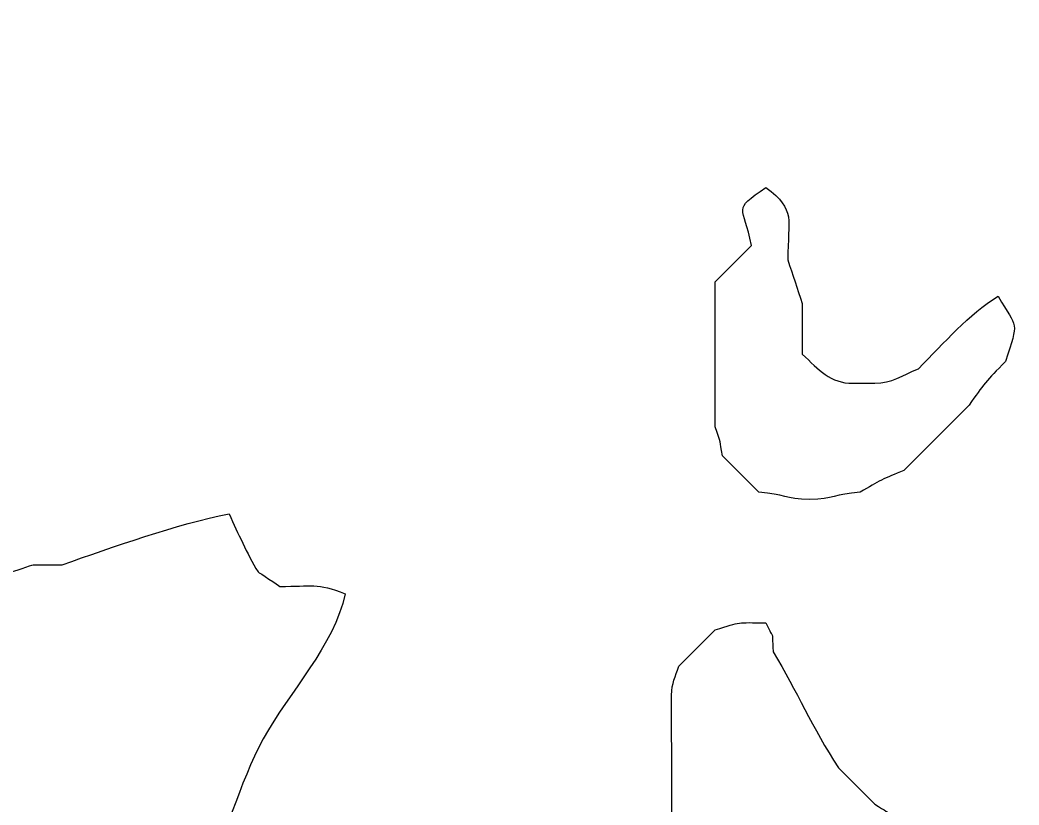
# Model space of a CAD drawing. Extents: x -149 to 150, y -212 to 234.
# Drawn here: x 7.29 to 18.95, y 42.34 to 51.5 of the extents above; entities that cross this region are included whole.
import ezdxf

# ---------------------------------------------------------------- set-up
doc = ezdxf.new("R2010")
doc.units = 0
doc.header["$MEASUREMENT"] = 0
doc.layers.add('EBENE_1', color=7, linetype='CONTINUOUS')

msp = doc.modelspace()

# ---------------------------------------------------------------- linework, layer by layer
at = {"layer": 'EBENE_1', "color": 250}
for points, knots in [([(1.7728, 54.1999), (1.5943, 53.9797), (1.5618, 53.9307), (1.4341, 53.6918), (1.4341, 53.6918), (1.4341, 53.6918), (1.4341, 53.2685), (1.4341, 53.2685), (1.4341, 53.2685), (1.4318, 53.2633), (1.3545, 53.0286), (1.3494, 53.0145), (1.3494, 53.0145), (1.3494, 53.0145), (1.3494, 52.5065), (1.3494, 52.5065), (1.3494, 52.5065), (1.3494, 52.5065), (1.3494, 51.5752), (1.3494, 51.5752), (1.3494, 51.5752), (1.3494, 51.5752), (1.3494, 51.2366), (1.3494, 51.2366), (1.3494, 51.2366), (1.4464, 50.9376), (1.4268, 51.0615), (1.4341, 50.7286), (1.4341, 50.7286), (1.5208, 50.5815), (1.6004, 50.4517), (1.688, 50.3051), (1.688, 50.3051), (1.841, 50.203), (1.9536, 50.1356), (2.1114, 50.0512), (2.1114, 50.0512), (2.1632, 50.0288), (2.3958, 49.9077), (2.4501, 49.8818), (2.4501, 49.8818), (2.5368, 49.7349), (2.6163, 49.6049), (2.7041, 49.4585), (2.7041, 49.4585), (2.7097, 49.1947), (2.7437, 49.1043), (2.7888, 48.8658), (2.7888, 48.8658), (2.7506, 48.684), (2.768, 48.7202), (2.7041, 48.5271), (2.7041, 48.5271), (2.7041, 48.5271), (2.7041, 47.8498), (2.7041, 47.8498), (2.7041, 47.8498), (2.7018, 47.8447), (2.6245, 47.61), (2.6194, 47.5958), (2.6194, 47.5958), (2.6194, 47.5958), (2.6194, 46.9185), (2.6194, 46.9185), (2.6194, 46.9185), (2.6764, 46.7797), (2.7328, 46.6346), (2.7888, 46.4951), (2.7888, 46.4951), (2.6752, 46.3056), (2.5348, 46.1402), (2.5348, 45.9026), (2.5348, 45.9026), (2.5348, 45.9026), (2.5348, 45.8179), (2.5348, 45.8179), (2.5348, 45.8179), (2.5348, 45.5715), (2.5926, 45.5877), (2.7041, 45.3946), (2.7041, 45.3946), (3.2588, 45.0623), (3.3448, 45.1478), (3.8893, 44.9711), (3.8893, 44.9711), (3.8893, 44.9711), (4.6513, 44.9711), (4.6513, 44.9711), (4.6513, 44.9711), (4.6565, 44.9689), (4.8913, 44.8917), (4.9054, 44.8866), (4.9054, 44.8866), (4.9054, 44.8866), (5.4981, 44.8865), (5.4981, 44.8865), (5.4981, 44.8865), (5.5032, 44.8889), (5.7379, 44.966), (5.7521, 44.9712), (5.7521, 44.9712), (5.7521, 44.9712), (6.5141, 44.9712), (6.5141, 44.9712), (6.5141, 44.9712), (6.5192, 44.9736), (6.7539, 45.0507), (6.7681, 45.0558), (6.7681, 45.0558), (6.7681, 45.0558), (7.1914, 45.0559), (7.1914, 45.0559), (7.1914, 45.0559), (7.1965, 45.0582), (7.4313, 45.1354), (7.4454, 45.1406), (7.4454, 45.1406), (7.4454, 45.1406), (7.7841, 45.1405), (7.7841, 45.1405), (7.7841, 45.1405), (8.3685, 45.3428), (9.1259, 45.6187), (9.7314, 45.7332), (9.7314, 45.7332), (9.8401, 45.4992), (9.9349, 45.2816), (10.0701, 45.0558), (10.0701, 45.0558), (10.08, 45.0505), (10.3097, 44.8958), (10.3241, 44.8865), (10.3241, 44.8865), (10.6994, 44.8866), (10.7526, 44.9313), (11.086, 44.8018), (11.086, 44.8018), (10.9577, 44.1926), (10.436, 43.6647), (10.131, 43.1086), (10.131, 43.1086), (9.8457, 42.5882), (9.6922, 41.9341), (9.3928, 41.4152), (9.3928, 41.4152), (9.3686, 41.1013), (9.2811, 40.7892), (9.2234, 40.4839), (9.2234, 40.4839), (9.2727, 40.2232), (9.2864, 40.2047), (9.3928, 39.9759), (9.3928, 39.9759), (9.545, 39.8555), (9.5767, 39.8254), (9.7314, 39.7218), (9.7314, 39.7218), (10.152, 39.7219), (10.6363, 39.7789), (11.0014, 39.6372), (11.0014, 39.6372), (11.0945, 39.41), (11.1236, 39.294), (11.1708, 39.0446), (11.1708, 39.0446), (11.1708, 39.0446), (11.5094, 38.7058), (11.5094, 38.7058), (11.5094, 38.7058), (11.5094, 38.7058), (12.1021, 38.7059), (12.1021, 38.7059), (12.1021, 38.7059), (12.2658, 38.8108), (12.2658, 38.8035), (12.4408, 38.8751), (12.4408, 38.8751), (12.4408, 38.8751), (13.2028, 39.6371), (13.2028, 39.6371), (13.2028, 39.6371), (13.5577, 39.645), (13.6098, 39.7141), (13.9648, 39.7218), (13.9648, 39.7218), (14.2154, 39.9533), (14.3879, 40.0658), (14.6421, 40.3145), (14.6421, 40.3145), (14.9795, 40.3146), (14.6665, 40.3004), (14.896, 40.3992), (14.896, 40.3992), (15.0436, 40.5863), (15.1501, 40.6557), (15.1501, 40.9071), (15.1501, 40.9071), (15.1501, 40.9071), (15.1501, 41.1611), (15.1501, 41.1611), (15.1501, 41.1611), (15.038, 41.5068), (15.0038, 41.8449), (14.8961, 42.1772), (14.8961, 42.1772), (14.8961, 42.1772), (14.8961, 42.5159), (14.8961, 42.5159), (14.8961, 42.5159), (14.8961, 42.5159), (14.896, 43.6165), (14.896, 43.6165), (14.896, 43.6165), (14.8961, 43.7638), (14.9389, 43.8288), (14.9808, 43.9551), (14.9808, 43.9551), (14.9808, 43.9551), (15.404, 44.3786), (15.404, 44.3786), (15.404, 44.3786), (15.7179, 44.4802), (15.6462, 44.4632), (15.9967, 44.4632), (15.9967, 44.4632), (16.1021, 44.2185), (16.0572, 44.4324), (16.0814, 44.1246), (16.0814, 44.1246), (16.3618, 43.6563), (16.5306, 43.248), (16.8434, 42.7698), (16.8434, 42.7698), (16.8434, 42.7698), (17.2668, 42.3466), (17.2668, 42.3466), (17.2668, 42.3466), (17.5282, 42.1791), (17.3639, 42.3023), (17.5208, 42.0925), (17.5208, 42.0925), (17.6454, 42.0925), (17.5855, 42.0726), (17.6901, 42.1771)], [0, 0, 0, 0, 0.016129, 0.016129, 0.016129, 0.016129, 0.0322581, 0.0322581, 0.0322581, 0.0322581, 0.0483871, 0.0483871, 0.0483871, 0.0483871, 0.0645161, 0.0645161, 0.0645161, 0.0645161, 0.0806452, 0.0806452, 0.0806452, 0.0806452, 0.0967742, 0.0967742, 0.0967742, 0.0967742, 0.1129032, 0.1129032, 0.1129032, 0.1129032, 0.1290323, 0.1290323, 0.1290323, 0.1290323, 0.1451613, 0.1451613, 0.1451613, 0.1451613, 0.1612903, 0.1612903, 0.1612903, 0.1612903, 0.1774194, 0.1774194, 0.1774194, 0.1774194, 0.1935484, 0.1935484, 0.1935484, 0.1935484, 0.2096774, 0.2096774, 0.2096774, 0.2096774, 0.2258065, 0.2258065, 0.2258065, 0.2258065, 0.2419355, 0.2419355, 0.2419355, 0.2419355, 0.2580645, 0.2580645, 0.2580645, 0.2580645, 0.2741935, 0.2741935, 0.2741935, 0.2741935, 0.2903226, 0.2903226, 0.2903226, 0.2903226, 0.3064516, 0.3064516, 0.3064516, 0.3064516, 0.3225806, 0.3225806, 0.3225806, 0.3225806, 0.3387097, 0.3387097, 0.3387097, 0.3387097, 0.3548387, 0.3548387, 0.3548387, 0.3548387, 0.3709677, 0.3709677, 0.3709677, 0.3709677, 0.3870968, 0.3870968, 0.3870968, 0.3870968, 0.4032258, 0.4032258, 0.4032258, 0.4032258, 0.4193548, 0.4193548, 0.4193548, 0.4193548, 0.4354839, 0.4354839, 0.4354839, 0.4354839, 0.4516129, 0.4516129, 0.4516129, 0.4516129, 0.4677419, 0.4677419, 0.4677419, 0.4677419, 0.483871, 0.483871, 0.483871, 0.483871, 0.5, 0.5, 0.5, 0.5, 0.516129, 0.516129, 0.516129, 0.516129, 0.5322581, 0.5322581, 0.5322581, 0.5322581, 0.5483871, 0.5483871, 0.5483871, 0.5483871, 0.5645161, 0.5645161, 0.5645161, 0.5645161, 0.5806452, 0.5806452, 0.5806452, 0.5806452, 0.5967742, 0.5967742, 0.5967742, 0.5967742, 0.6129032, 0.6129032, 0.6129032, 0.6129032, 0.6290323, 0.6290323, 0.6290323, 0.6290323, 0.6451613, 0.6451613, 0.6451613, 0.6451613, 0.6612903, 0.6612903, 0.6612903, 0.6612903, 0.6774194, 0.6774194, 0.6774194, 0.6774194, 0.6935484, 0.6935484, 0.6935484, 0.6935484, 0.7096774, 0.7096774, 0.7096774, 0.7096774, 0.7258065, 0.7258065, 0.7258065, 0.7258065, 0.7419355, 0.7419355, 0.7419355, 0.7419355, 0.7580645, 0.7580645, 0.7580645, 0.7580645, 0.7741935, 0.7741935, 0.7741935, 0.7741935, 0.7903226, 0.7903226, 0.7903226, 0.7903226, 0.8064516, 0.8064516, 0.8064516, 0.8064516, 0.8225806, 0.8225806, 0.8225806, 0.8225806, 0.8387097, 0.8387097, 0.8387097, 0.8387097, 0.8548387, 0.8548387, 0.8548387, 0.8548387, 0.8709677, 0.8709677, 0.8709677, 0.8709677, 0.8870968, 0.8870968, 0.8870968, 0.8870968, 0.9032258, 0.9032258, 0.9032258, 0.9032258, 0.9193548, 0.9193548, 0.9193548, 0.9193548, 0.9354839, 0.9354839, 0.9354839, 0.9354839, 0.9516129, 0.9516129, 0.9516129, 0.9516129, 0.9677419, 0.9677419, 0.9677419, 0.9677419, 1, 1, 1, 1]), ([(18.7061, 48.2731), (18.3576, 48.06), (18.0833, 47.735), (17.7748, 47.4265), (17.7748, 47.4265), (17.5885, 47.3518), (17.4637, 47.2571), (17.2668, 47.2572), (17.2668, 47.2572), (17.2668, 47.2572), (17.0128, 47.2571), (17.0128, 47.2571), (17.0128, 47.2571), (16.7413, 47.2571), (16.6166, 47.4144), (16.4201, 47.5958), (16.4201, 47.5958), (16.4201, 47.5958), (16.4201, 48.1886), (16.4201, 48.1886), (16.4201, 48.1886), (16.3614, 48.3581), (16.3093, 48.5269), (16.2508, 48.6965), (16.2508, 48.6965), (16.2507, 49.1852), (16.3535, 49.2666), (15.9968, 49.5431), (15.9968, 49.5431), (15.5906, 49.2675), (15.7378, 49.3402), (15.8274, 48.8659), (15.8274, 48.8659), (15.8274, 48.8659), (15.404, 48.4425), (15.404, 48.4425), (15.404, 48.4425), (15.404, 48.4425), (15.4041, 46.7491), (15.4041, 46.7491), (15.4041, 46.7491), (15.4789, 46.5411), (15.4514, 46.604), (15.4888, 46.4105), (15.4888, 46.4105), (15.4888, 46.4105), (15.9121, 45.9872), (15.9121, 45.9872), (15.9121, 45.9872), (16.219, 45.9637), (16.2184, 45.9025), (16.5048, 45.9025), (16.5048, 45.9025), (16.7911, 45.9025), (16.7905, 45.9636), (17.0974, 45.9871), (17.0974, 45.9871), (17.3098, 46.1144), (17.3781, 46.1501), (17.6053, 46.2412), (17.6053, 46.2412), (17.6053, 46.2412), (18.3674, 47.0032), (18.3674, 47.0032), (18.3674, 47.0032), (18.5282, 47.2411), (18.5729, 47.2885), (18.7908, 47.5111), (18.7908, 47.5111), (18.9494, 48.0004), (18.9314, 47.8809), (18.7061, 48.2731)], [0, 0, 0, 0, 0.0526316, 0.0526316, 0.0526316, 0.0526316, 0.1052632, 0.1052632, 0.1052632, 0.1052632, 0.1578947, 0.1578947, 0.1578947, 0.1578947, 0.2105263, 0.2105263, 0.2105263, 0.2105263, 0.2631579, 0.2631579, 0.2631579, 0.2631579, 0.3157895, 0.3157895, 0.3157895, 0.3157895, 0.3684211, 0.3684211, 0.3684211, 0.3684211, 0.4210526, 0.4210526, 0.4210526, 0.4210526, 0.4736842, 0.4736842, 0.4736842, 0.4736842, 0.5263158, 0.5263158, 0.5263158, 0.5263158, 0.5789474, 0.5789474, 0.5789474, 0.5789474, 0.6315789, 0.6315789, 0.6315789, 0.6315789, 0.6842105, 0.6842105, 0.6842105, 0.6842105, 0.7368421, 0.7368421, 0.7368421, 0.7368421, 0.7894737, 0.7894737, 0.7894737, 0.7894737, 0.8421053, 0.8421053, 0.8421053, 0.8421053, 0.8947368, 0.8947368, 0.8947368, 0.8947368, 1, 1, 1, 1])]:
    msp.add_open_spline(points, degree=3, knots=knots, dxfattribs=at)

doc.saveas('drawing.dxf')
